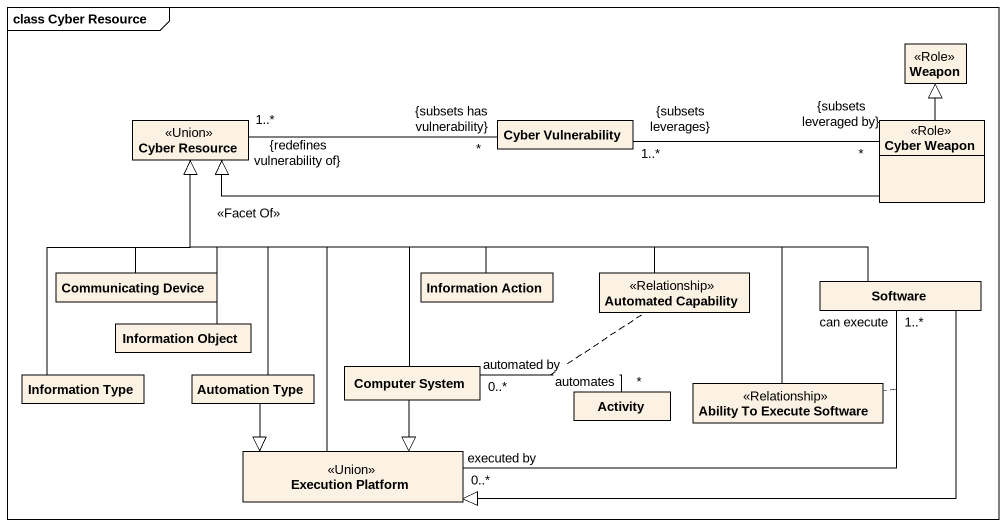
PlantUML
@startuml
mainframe class Cyber Resource
hide circle
hide empty members
class Weapon <<Role>>
class "Cyber Resource" as Cyber_Resource <<Union>>
class "Cyber Vulnerability" as Cyber_Vulnerability
class "Cyber Weapon" as Cyber_Weapon <<Role>>
class "Communicating Device" as Communicating_Device
class "Information Object" as Information_Object
class "Information Action" as Information_Action
class "Automated Capability" as Automated_Capability <<Relationship>>
class Software
class "Information Type" as Information_Type
class "Automation Type" as Automation_Type
class "Computer System" as Computer_System
class Activity
class "Ability To Execute Software" as Ability_To_Execute_Software <<Relationship>>
class "Execution Platform" as Execution_Platform <<Union>>
Cyber_Vulnerability "*\n{subsets has vulnerability}" -left- "1..*\n{redefines vulnerability of}" Cyber_Resource
Cyber_Weapon -up-|> Weapon
Cyber_Weapon -left-|> Cyber_Resource : <<Facet Of>>
Cyber_Weapon "*\n{subsets leveraged by}" -left- "1..*\n{subsets leverages}" Cyber_Vulnerability
Communicating_Device -up-|> Cyber_Resource
Information_Object -up-|> Cyber_Resource
Information_Action -left-|> Cyber_Resource
Automated_Capability -left-|> Cyber_Resource
Software -left-|> Cyber_Resource
Software "can execute\n1..*" -left- "executed by\n0..*" Execution_Platform
(Software, Execution_Platform) .. Ability_To_Execute_Software
Software -left-|> Execution_Platform
Information_Type -up-|> Cyber_Resource
Automation_Type -up-|> Cyber_Resource
Automation_Type --|> Execution_Platform
Computer_System -up-|> Cyber_Resource
Computer_System "automated by\n0..*" -right- "automates\n*" Activity
(Computer_System, Activity) .. Automated_Capability
Computer_System --|> Execution_Platform
Ability_To_Execute_Software -left-|> Cyber_Resource
Execution_Platform -up-|> Cyber_Resource
@enduml
